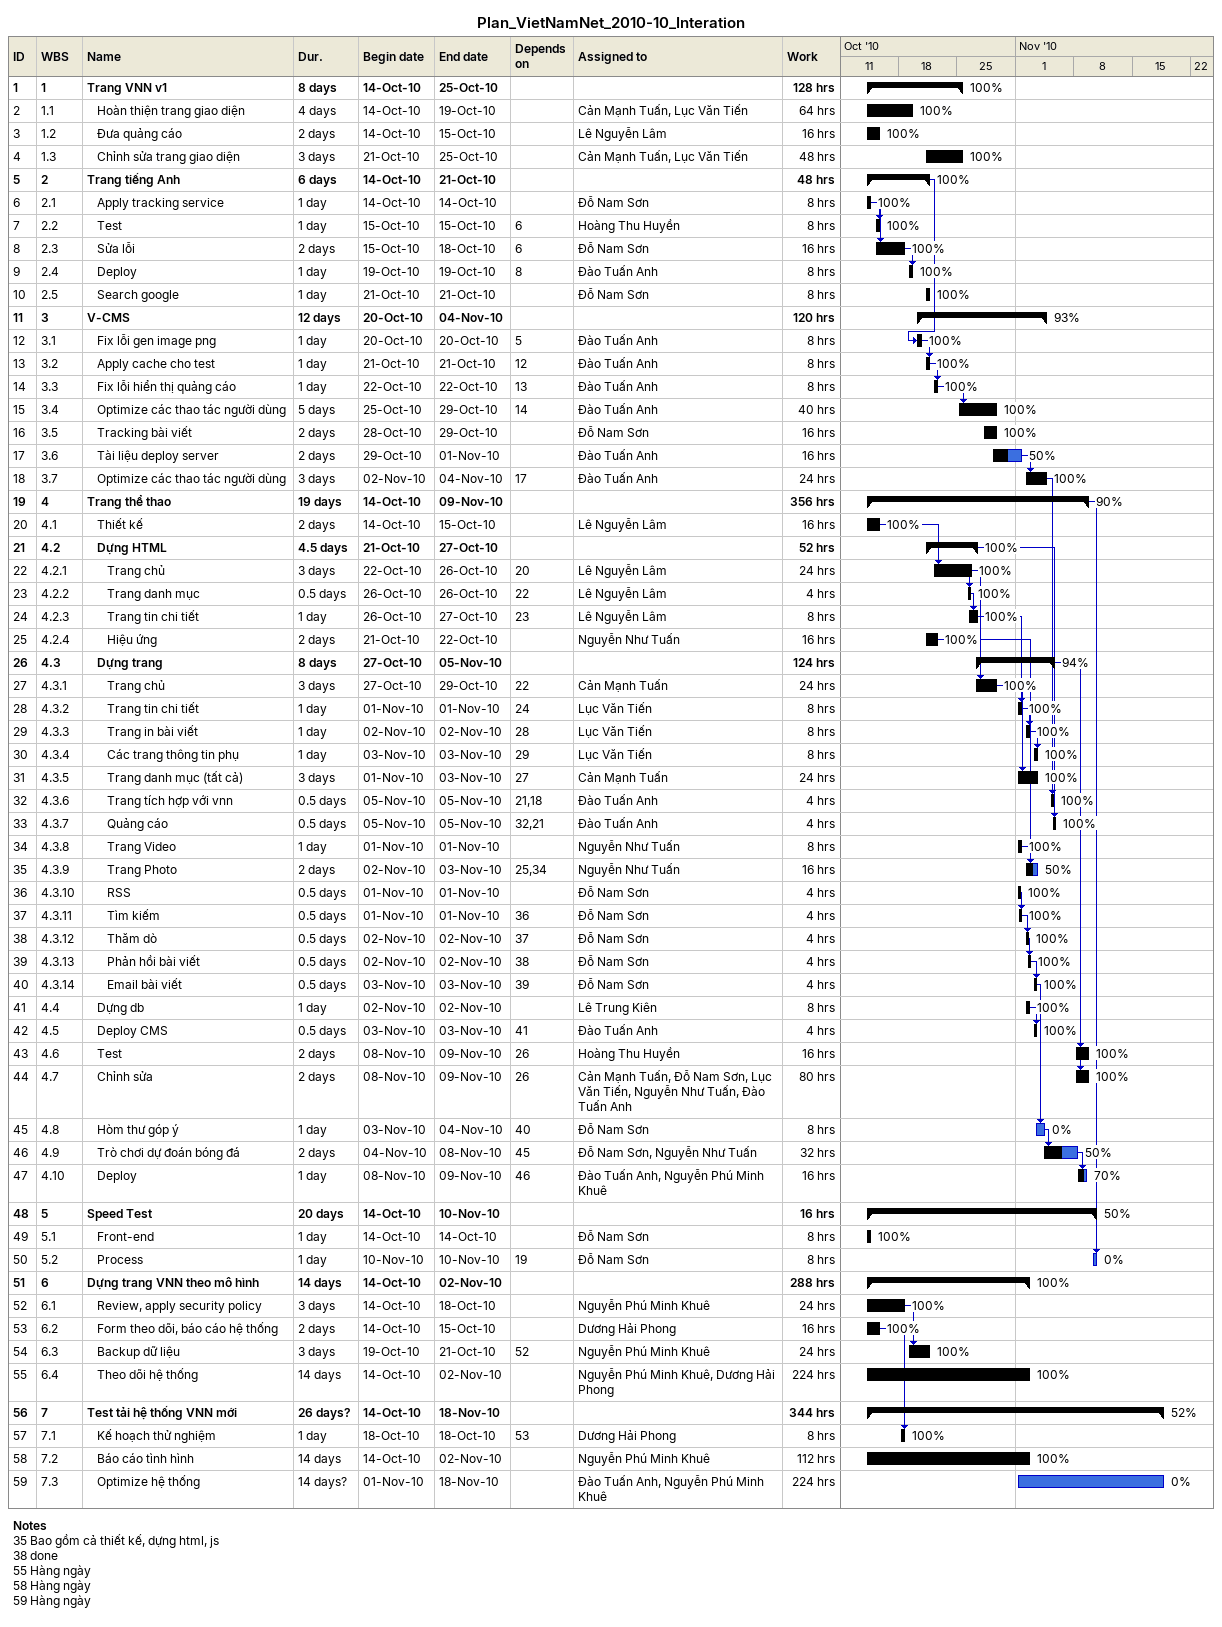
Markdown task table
Plan_VietNamNet_2010-10_Interation

| ID | WBS | Task | Duration | Start | Finish | Predecessors | Resources | % complete | Work (h) |
|---|---|---|---|---|---|---|---|---|---|
| 1 | 1 | **Trang VNN v1** | 8d | 2010-10-14 | 2010-10-25 |  |  | 100 | 128 |
| 2 | 1.1 | Hoàn thiện trang giao diện | 4d | 2010-10-14 | 2010-10-19 |  | Cản Mạnh Tuấn, Lục Văn Tiến | 100 | 64 |
| 3 | 1.2 | Đưa quảng cáo | 2d | 2010-10-14 | 2010-10-15 |  | Lê Nguyễn Lâm | 100 | 16 |
| 4 | 1.3 | Chỉnh sửa trang giao diện | 3d | 2010-10-21 | 2010-10-25 |  | Cản Mạnh Tuấn, Lục Văn Tiến | 100 | 48 |
| 5 | 2 | **Trang tiếng Anh** | 6d | 2010-10-14 | 2010-10-21 |  |  | 100 | 48 |
| 6 | 2.1 | Apply tracking service | 1d | 2010-10-14 | 2010-10-14 |  | Đỗ Nam Sơn | 100 | 8 |
| 7 | 2.2 | Test | 1d | 2010-10-15 | 2010-10-15 | 6 | Hoàng Thu Huyền | 100 | 8 |
| 8 | 2.3 | Sửa lỗi | 2d | 2010-10-15 | 2010-10-18 | 6 | Đỗ Nam Sơn | 100 | 16 |
| 9 | 2.4 | Deploy | 1d | 2010-10-19 | 2010-10-19 | 8 | Đào Tuấn Anh | 100 | 8 |
| 10 | 2.5 | Search google | 1d | 2010-10-21 | 2010-10-21 |  | Đỗ Nam Sơn | 100 | 8 |
| 11 | 3 | **V-CMS** | 12d | 2010-10-20 | 2010-11-04 |  |  | 93 | 120 |
| 12 | 3.1 | Fix lỗi gen image png | 1d | 2010-10-20 | 2010-10-20 | 5 | Đào Tuấn Anh | 100 | 8 |
| 13 | 3.2 | Apply cache cho test | 1d | 2010-10-21 | 2010-10-21 | 12 | Đào Tuấn Anh | 100 | 8 |
| 14 | 3.3 | Fix lỗi hiển thị quảng cáo | 1d | 2010-10-22 | 2010-10-22 | 13 | Đào Tuấn Anh | 100 | 8 |
| 15 | 3.4 | Optimize các thao tác người dùng | 5d | 2010-10-25 | 2010-10-29 | 14 | Đào Tuấn Anh | 100 | 40 |
| 16 | 3.5 | Tracking bài viết | 2d | 2010-10-28 | 2010-10-29 |  | Đỗ Nam Sơn | 100 | 16 |
| 17 | 3.6 | Tài liệu deploy server | 2d | 2010-10-29 | 2010-11-01 |  | Đào Tuấn Anh | 50 | 16 |
| 18 | 3.7 | Optimize các thao tác người dùng | 3d | 2010-11-02 | 2010-11-04 | 17 | Đào Tuấn Anh | 100 | 24 |
| 19 | 4 | **Trang thể thao** | 19d | 2010-10-14 | 2010-11-09 |  |  | 90 | 356 |
| 20 | 4.1 | Thiết kế | 2d | 2010-10-14 | 2010-10-15 |  | Lê Nguyễn Lâm | 100 | 16 |
| 21 | 4.2 | **Dựng HTML** | 4.5d | 2010-10-21 | 2010-10-27 |  |  | 100 | 52 |
| 22 | 4.2.1 | Trang chủ | 3d | 2010-10-22 | 2010-10-26 | 20 | Lê Nguyễn Lâm | 100 | 24 |
| 23 | 4.2.2 | Trang danh mục | 0.5d | 2010-10-26 | 2010-10-26 | 22 | Lê Nguyễn Lâm | 100 | 4 |
| 24 | 4.2.3 | Trang tin chi tiết | 1d | 2010-10-26 | 2010-10-27 | 23 | Lê Nguyễn Lâm | 100 | 8 |
| 25 | 4.2.4 | Hiệu ứng | 2d | 2010-10-21 | 2010-10-22 |  | Nguyễn Như Tuấn | 100 | 16 |
| 26 | 4.3 | **Dựng trang** | 8d | 2010-10-27 | 2010-11-05 |  |  | 94 | 124 |
| 27 | 4.3.1 | Trang chủ | 3d | 2010-10-27 | 2010-10-29 | 22 | Cản Mạnh Tuấn | 100 | 24 |
| 28 | 4.3.2 | Trang tin chi tiết | 1d | 2010-11-01 | 2010-11-01 | 24 | Lục Văn Tiến | 100 | 8 |
| 29 | 4.3.3 | Trang in bài viết | 1d | 2010-11-02 | 2010-11-02 | 28 | Lục Văn Tiến | 100 | 8 |
| 30 | 4.3.4 | Các trang thông tin phụ | 1d | 2010-11-03 | 2010-11-03 | 29 | Lục Văn Tiến | 100 | 8 |
| 31 | 4.3.5 | Trang danh mục (tất cả) | 3d | 2010-11-01 | 2010-11-03 | 27 | Cản Mạnh Tuấn | 100 | 24 |
| 32 | 4.3.6 | Trang tích hợp với vnn | 0.5d | 2010-11-05 | 2010-11-05 | 21, 18 | Đào Tuấn Anh | 100 | 4 |
| 33 | 4.3.7 | Quảng cáo | 0.5d | 2010-11-05 | 2010-11-05 | 32, 21 | Đào Tuấn Anh | 100 | 4 |
| 34 | 4.3.8 | Trang Video | 1d | 2010-11-01 | 2010-11-01 |  | Nguyễn Như Tuấn | 100 | 8 |
| 35 | 4.3.9 | Trang Photo | 2d | 2010-11-02 | 2010-11-03 | 25, 34 | Nguyễn Như Tuấn | 50 | 16 |
| 36 | 4.3.10 | RSS | 0.5d | 2010-11-01 | 2010-11-01 |  | Đỗ Nam Sơn | 100 | 4 |
| 37 | 4.3.11 | Tìm kiếm | 0.5d | 2010-11-01 | 2010-11-01 | 36 | Đỗ Nam Sơn | 100 | 4 |
| 38 | 4.3.12 | Thăm dò | 0.5d | 2010-11-02 | 2010-11-02 | 37 | Đỗ Nam Sơn | 100 | 4 |
| 39 | 4.3.13 | Phản hồi bài viết | 0.5d | 2010-11-02 | 2010-11-02 | 38 | Đỗ Nam Sơn | 100 | 4 |
| 40 | 4.3.14 | Email bài viết | 0.5d | 2010-11-03 | 2010-11-03 | 39 | Đỗ Nam Sơn | 100 | 4 |
| 41 | 4.4 | Dựng db | 1d | 2010-11-02 | 2010-11-02 |  | Lê Trung Kiên | 100 | 8 |
| 42 | 4.5 | Deploy CMS | 0.5d | 2010-11-03 | 2010-11-03 | 41 | Đào Tuấn Anh | 100 | 4 |
| 43 | 4.6 | Test | 2d | 2010-11-08 | 2010-11-09 | 26 | Hoàng Thu Huyền | 100 | 16 |
| 44 | 4.7 | Chỉnh sửa | 2d | 2010-11-08 | 2010-11-09 | 26 | Cản Mạnh Tuấn, Đỗ Nam Sơn, Lục Văn Tiến, Nguyễn Như Tuấn, Đào Tuấn Anh | 100 | 80 |
| 45 | 4.8 | Hòm thư góp ý | 1d | 2010-11-03 | 2010-11-04 | 40 | Đỗ Nam Sơn | 0 | 8 |
| 46 | 4.9 | Trò chơi dự đoán bóng đá | 2d | 2010-11-04 | 2010-11-08 | 45 | Đỗ Nam Sơn, Nguyễn Như Tuấn | 50 | 32 |
| 47 | 4.10 | Deploy | 1d | 2010-11-08 | 2010-11-09 | 46 | Đào Tuấn Anh, Nguyễn Phú Minh Khuê | 70 | 16 |
| 48 | 5 | **Speed Test** | 20d | 2010-10-14 | 2010-11-10 |  |  | 50 | 16 |
| 49 | 5.1 | Front-end | 1d | 2010-10-14 | 2010-10-14 |  | Đỗ Nam Sơn | 100 | 8 |
| 50 | 5.2 | Process | 1d | 2010-11-10 | 2010-11-10 | 19 | Đỗ Nam Sơn | 0 | 8 |
| 51 | 6 | **Dựng trang VNN theo mô hình** | 14d | 2010-10-14 | 2010-11-02 |  |  | 100 | 288 |
| 52 | 6.1 | Review, apply security policy | 3d | 2010-10-14 | 2010-10-18 |  | Nguyễn Phú Minh Khuê | 100 | 24 |
| 53 | 6.2 | Form theo dõi, báo cáo hệ thống | 2d | 2010-10-14 | 2010-10-15 |  | Dương Hải Phong | 100 | 16 |
| 54 | 6.3 | Backup dữ liệu | 3d | 2010-10-19 | 2010-10-21 | 52 | Nguyễn Phú Minh Khuê | 100 | 24 |
| 55 | 6.4 | Theo dõi hệ thống | 14d | 2010-10-14 | 2010-11-02 |  | Nguyễn Phú Minh Khuê, Dương Hải Phong | 100 | 224 |
| 56 | 7 | **Test tải hệ thống VNN mới** | 26d? | 2010-10-14 | 2010-11-18 |  |  | 52 | 344 |
| 57 | 7.1 | Kế hoạch thử nghiệm | 1d | 2010-10-18 | 2010-10-18 | 53 | Dương Hải Phong | 100 | 8 |
| 58 | 7.2 | Báo cáo tình hình | 14d | 2010-10-14 | 2010-11-02 |  | Nguyễn Phú Minh Khuê | 100 | 112 |
| 59 | 7.3 | Optimize hệ thống | 14d? | 2010-11-01 | 2010-11-18 |  | Đào Tuấn Anh, Nguyễn Phú Minh Khuê | 0 | 224 |

Notes
- 35: Bao gồm cả thiết kế, dựng html, js
- 38: done
- 55: Hàng ngày
- 58: Hàng ngày
- 59: Hàng ngày
